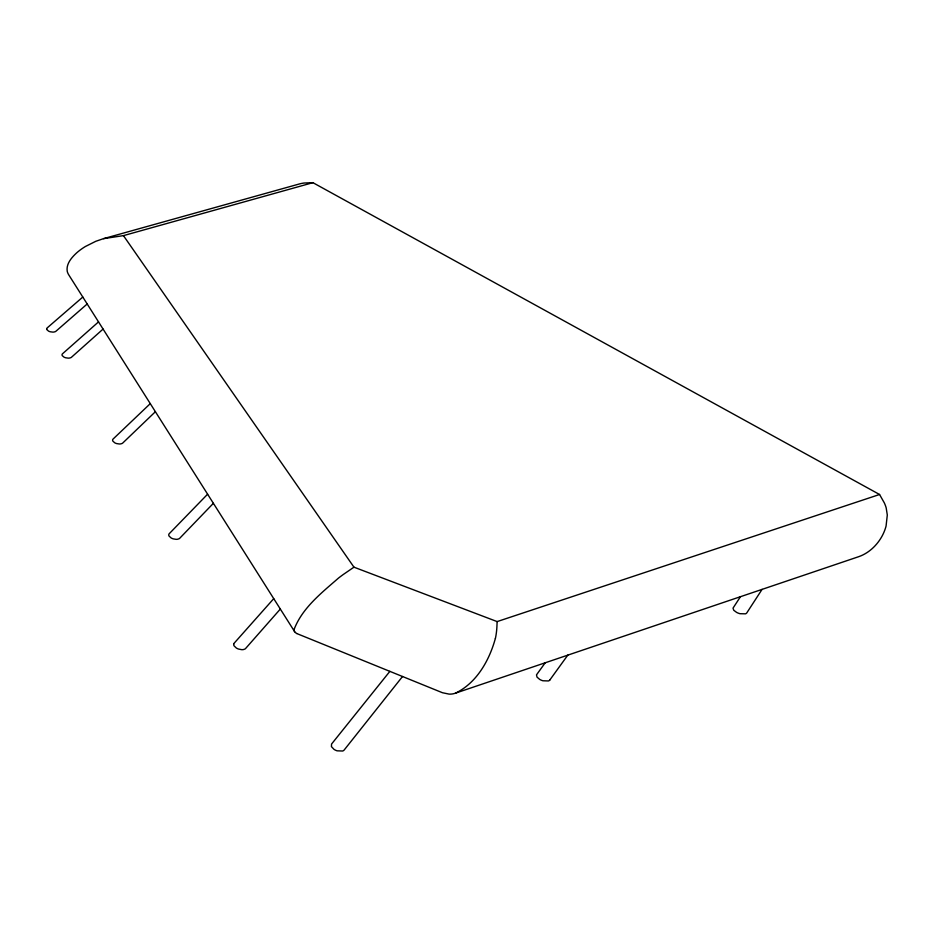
<?xml version="1.0" encoding="UTF-8"?>
<svg xmlns="http://www.w3.org/2000/svg" width="934" height="934" viewBox="0 0 934 934"><rect width="100%" height="100%" fill="white"/><g stroke="black" fill="none" stroke-linecap="round" stroke-linejoin="round"><path stroke-width="1.4" d="M296.755 633.532L442.412 692.713L449.021 694.102A12.772 9.959 -5.7 0 0 453.06 693.822A14.932 11.628 -5.8 0 0 455.418 693.18L858.743 556.664C868.597 553.243 876.641 545.689 881.743 536.711A88.94 61.165 5.5 0 0 886.074 526.04L887.3 515.008L886.179 507.874A61.609 42.193 6.3 0 0 884.3 502.854L879.559 494.495L497.133 621.589L496.9 626.971A128.88 96.996 -9 0 1 495.417 638.436M46.7 329.013L46.77 328.534A2.148 1.284 -14.6 0 1 47.225 327.869L82.787 297.059M233.722 644.121L233.71 644.845A5.499 4.086 -14.2 0 0 234.119 645.896L236.314 647.998A12.387 9.212 -13.9 0 0 238.66 649.083L241.672 649.655A5.966 4.448 -14.1 0 0 243.47 649.55L244.813 649.083A2.569 1.915 -14.1 0 0 245.63 648.465L280.328 609.05M294.128 629.388C302.254 607.952 321.705 592.751 338.54 578.041A180.799 139.902 -5.2 0 1 343.233 574.527L353.963 567.172L497.133 621.589M495.37 638.424C489.393 660.326 476.609 683.093 455.418 693.18M762.074 589.377L746.756 612.938A2.942 2.148 5.7 0 1 745.437 613.825L739.997 613.696A12.761 9.317 5.5 0 1 736.634 612.412L733.774 610.276L733.015 608.151L740.44 596.709M549.822 679.999L567.825 655.096M545.269 662.708L536.49 674.862L537.027 677.115L539.689 679.392A12.796 9.9 -1.2 0 0 542.934 680.769L548.398 680.944A2.942 2.288 -1.2 0 0 549.846 680.01M402.531 676.508L344.144 750.037A3 2.393 -11.6 0 1 342.603 751.018L337.116 750.819A13.041 10.379 -11.5 0 1 333.998 749.348L331.418 746.605L331.57 744.036L389.863 671.359M273.732 598.647L234.2 643.152A2.627 1.95 -14.3 0 0 233.722 644.121M213.372 503.321L179.737 538.253A2.405 1.67 -14.4 0 1 178.943 538.801L177.682 539.21A5.592 3.876 -14.4 0 1 176.012 539.327L173.222 538.848A11.617 8.032 -14.3 0 1 171.074 537.914L169.101 536.093A5.16 3.573 -14.5 0 1 168.762 535.159L168.797 534.528A2.463 1.705 -14.6 0 1 169.264 533.664L207.605 494.191M155.383 411.719L122.774 442.996A2.265 1.471 -14.5 0 1 122.027 443.498L120.836 443.86A5.265 3.421 -14.5 0 1 119.26 443.977L116.668 443.58A10.939 7.087 -14.4 0 1 114.695 442.763L112.909 441.152A4.857 3.152 -14.6 0 1 112.605 440.334L112.664 439.774A2.323 1.506 -14.6 0 1 113.131 439.003L150.269 403.64M103.067 329.083L71.498 357.232A2.137 1.308 -14.5 0 1 70.786 357.675L69.653 358.014A4.974 3.024 -14.5 0 1 68.17 358.131L65.754 357.792A10.332 6.281 -14.4 0 1 63.921 357.068L62.286 355.656A4.588 2.79 -14.5 0 1 62.041 354.92L62.099 354.418A2.195 1.331 -14.6 0 1 62.566 353.741L98.514 321.891M87.177 303.994L55.947 331.22A2.102 1.249 -14.5 0 1 55.246 331.663L54.125 331.99A4.88 2.919 -14.5 0 1 52.678 332.095L50.308 331.78A10.146 6.048 -14.4 0 1 48.521 331.091L46.934 329.725A4.507 2.685 -14.5 0 1 46.7 329.013M879.559 494.495L312.913 182.667L304.099 183.029A21.155 12.06 -8.4 0 0 301.262 183.508A21.505 12.27 -8.4 0 0 299.324 183.975L103.546 238.649L95.863 241.264L85.344 246.529A53.005 30.799 -12.6 0 0 76.6 252.927C71.556 257.597 65.987 263.925 67.236 271.339A34.85 20.128 -12.9 0 0 68.871 275.04L294.689 631.734A8.266 6.164 -11.6 0 0 296.779 633.509M103.546 238.649L123.451 235.625L312.913 182.667M123.451 235.625L353.963 567.172M294.654 631.746A6.993 5.219 -11.7 0 1 294.152 629.388"/></g></svg>
